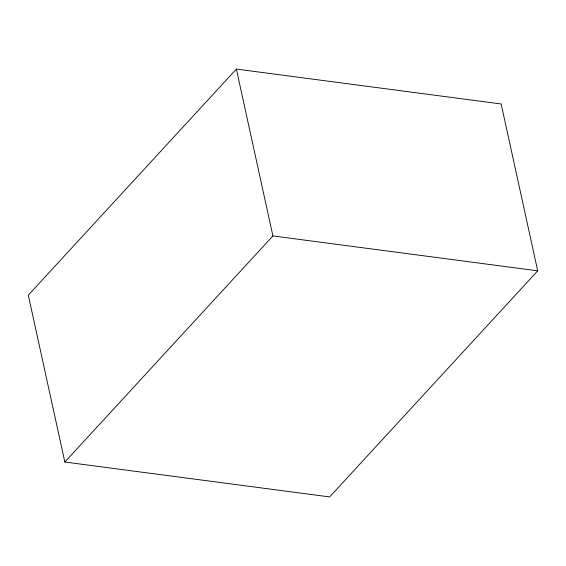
<?xml version="1.0" encoding="UTF-8"?>
<svg xmlns="http://www.w3.org/2000/svg" width="566" height="566" viewBox="0 0 566 566"><rect width="100%" height="100%" fill="white"/><g stroke="black" fill="none" stroke-linecap="round" stroke-linejoin="round"><path stroke-width="0.85" d="M236.362 69.073L28.3 295.169L64.849 462.026L329.638 496.927L537.7 270.831L501.151 103.974L236.362 69.073L272.911 235.93L64.849 462.026M272.911 235.93L537.7 270.831"/></g></svg>
